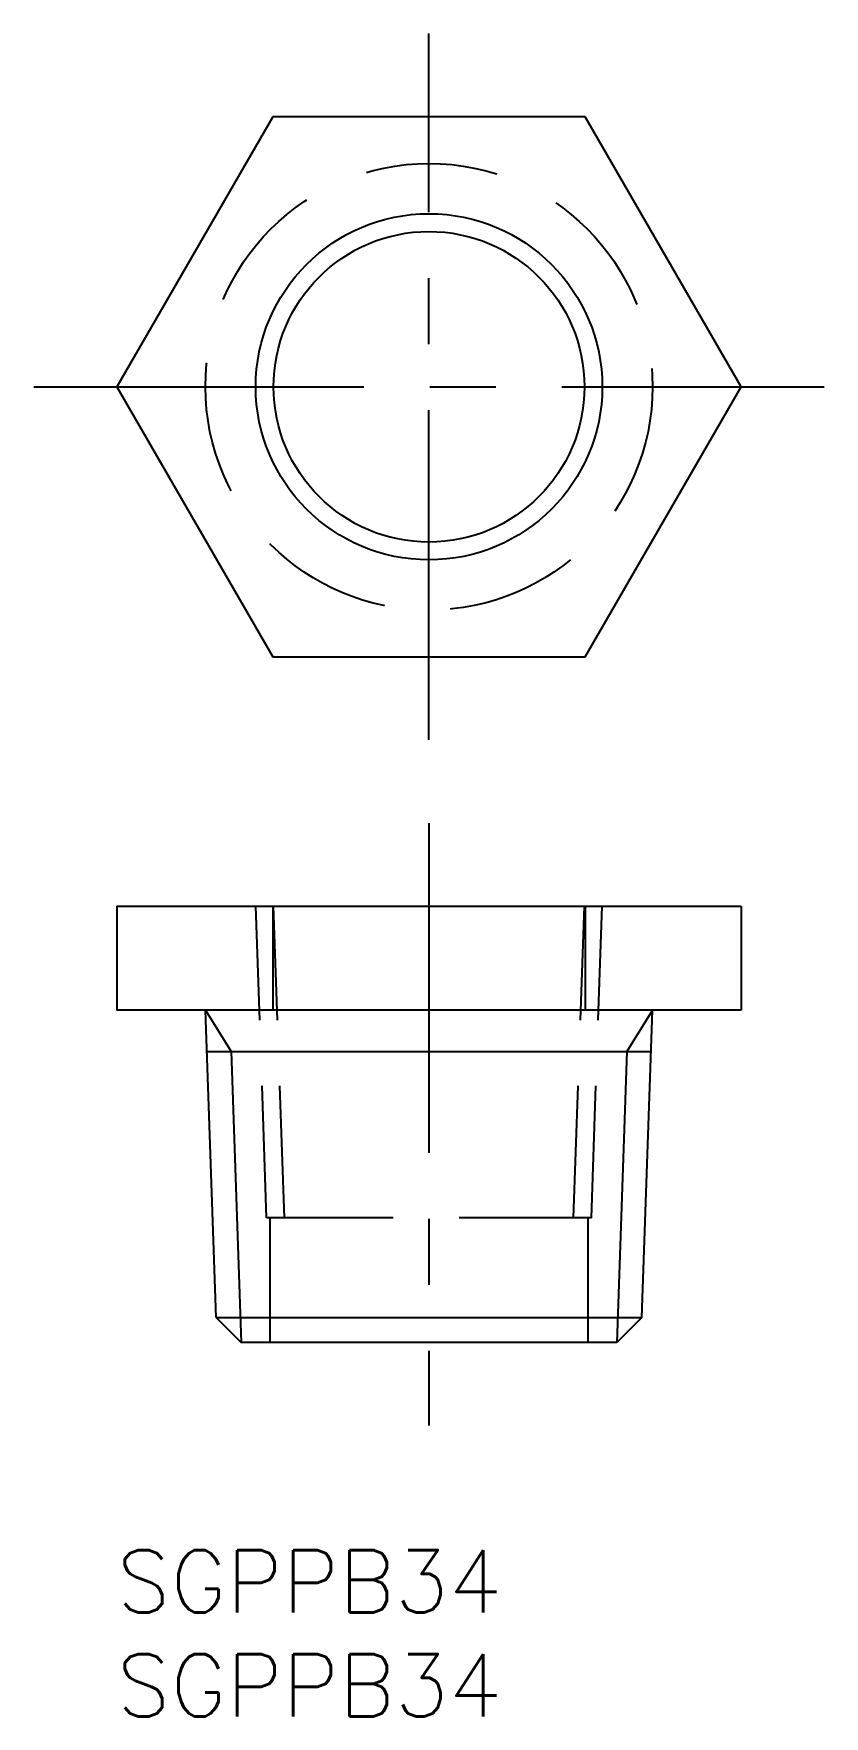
# Model space of a CAD drawing. Extents: x -4 to 34, y -8 to 73.
import ezdxf

# ---------------------------------------------------------------- set-up
doc = ezdxf.new("R2010")
doc.units = 0
doc.header["$LTSCALE"] = 0.5
doc.linetypes.add('CENTER', pattern=[50.8, 31.75, -6.35, 6.35, -6.35])
doc.linetypes.add('DASHED', pattern=[19.05, 12.7, -6.35])
for name, color, linetype in [('MSM_CENTER', 1, 'CENTER'), ('MSM_CONTINUOUS', 7, 'CONTINUOUS'), ('MSM_DASHED', 4, 'DASHED'), ('MSM_NARROW', 5, 'CONTINUOUS'), ('MSM_PART_NUMBER', 7, 'CONTINUOUS')]:
    doc.layers.add(name, color=color, linetype=linetype)
doc.styles.get("Standard").update_dxf_attribs({"font": 'txt.shx', "height": 3, "bigfont": 'bigfont.shx'})

# ---------------------------------------------------------------- blocks, each defined once
blk = doc.blocks.new('*U4')
at = {"layer": 'MSM_PART_NUMBER'}
blk.add_text('SGPPB34', height=3, dxfattribs=at).set_placement((0, -3))
blk = doc.blocks.new('*U5')
at = {"layer": 'MSM_PART_NUMBER'}
blk.add_text('SGPPB34', height=3, dxfattribs=at).set_placement((0, -8))

msp = doc.modelspace()

# ---------------------------------------------------------------- linework, layer by layer
at = {"layer": 'MSM_CENTER'}
for p, q in [((15.011, 39), (15.011, 73)), ((-4, 56), (34.022, 56)), ((15.011, 35), (15.011, 6))]:
    msp.add_line(p, q, dxfattribs=at)
at = {"layer": 'MSM_CONTINUOUS'}
for p, q in [((7.506, 69), (0, 56)), ((22.517, 69), (7.506, 69)), ((30.022, 56), (22.517, 69)), ((0, 56), (7.506, 43)), ((22.517, 43), (30.022, 56)), ((7.506, 43), (22.517, 43)), ((0, 31), (30.022, 31)), ((0, 31), (0, 26)), ((7.506, 31), (7.506, 26)), ((22.517, 31), (22.517, 26)), ((30.022, 31), (30.022, 26)), ((30.022, 26), (0, 26)), ((4.777, 11.204), (4.26, 26)), ((25.246, 11.204), (25.762, 26)), ((4.33, 24), (25.693, 24)), ((4.777, 11.204), (25.246, 11.204)), ((4.777, 11.204), (5.981, 10)), ((25.246, 11.204), (24.042, 10)), ((24.042, 10), (5.981, 10))]:
    msp.add_line(p, q, dxfattribs=at)
msp.add_circle((15.011, 56), 7.475, dxfattribs=at)
at = {"layer": 'MSM_DASHED'}
for p, q in [((7.204, 16), (6.68, 31)), ((8.06, 16), (7.536, 31)), ((21.962, 16), (22.486, 31)), ((22.818, 16), (23.342, 31)), ((22.818, 16), (7.204, 16)), ((7.357, 16), (7.357, 10)), ((22.665, 10), (22.665, 16))]:
    msp.add_line(p, q, dxfattribs=at)
msp.add_circle((15.011, 56), 10.751, dxfattribs=at)
at = {"layer": 'MSM_NARROW'}
for p, q in [((4.26, 26), (5.492, 24)), ((25.762, 26), (24.531, 24)), ((5.492, 24), (5.981, 10)), ((24.531, 24), (24.042, 10))]:
    msp.add_line(p, q, dxfattribs=at)
msp.add_circle((15.011, 56), 8.331, dxfattribs=at)

# ---------------------------------------------------------------- block references
at = {"layer": 'MSM_CONTINUOUS'}
for name in ['*U4', '*U5']:
    msp.add_blockref(name, (0, 0), dxfattribs=at)

doc.saveas('drawing.dxf')
